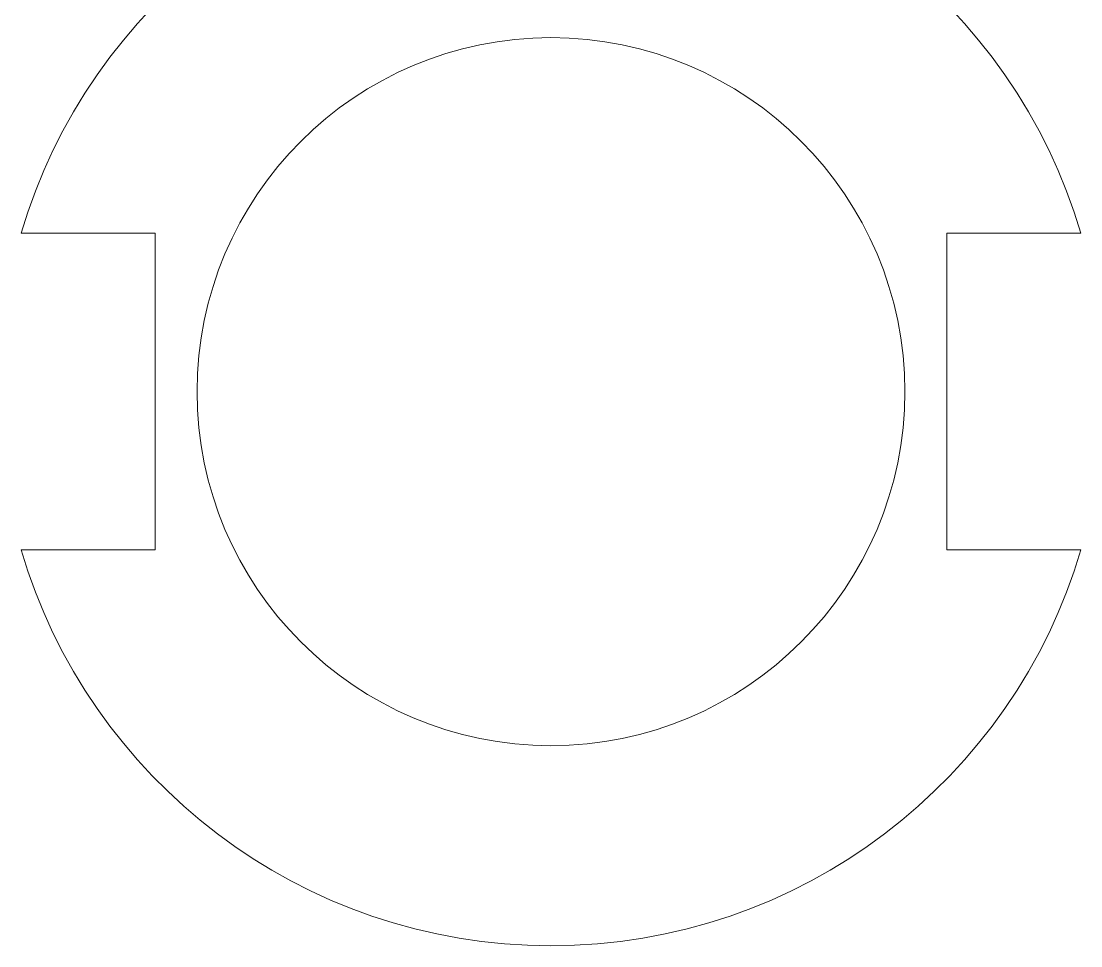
# Model space of a CAD drawing. Header units: centimetres. Extents: x -232 to 19, y -54 to 117.
# Drawn here: x -216.99 to -208.96, y -19.29 to -12.28 of the extents above; entities that cross this region are included whole.
import ezdxf

# ---------------------------------------------------------------- set-up
doc = ezdxf.new("R2010")
doc.units = ezdxf.units.CM
doc.header["$MEASUREMENT"] = 0
doc.layers.add('layer 1', color=7, linetype='Continuous')

msp = doc.modelspace()

# ---------------------------------------------------------------- linework, layer by layer
at = {"layer": 'layer 1', "color": 250, "lineweight": 9}
for points, knots in [([(-208.95558, -16.28748), (-208.95558, -16.28748), (-209.97252, -16.28748), (-209.97252, -16.28748), (-209.97252, -16.28748), (-209.97252, -16.28748), (-209.97252, -13.88748), (-209.97252, -13.88748), (-209.97252, -13.88748), (-209.97252, -13.88748), (-208.95558, -13.88748), (-208.95558, -13.88748), (-208.95558, -13.88748), (-208.95558, -13.88748), (-209.00656, -13.72622), (-209.00656, -13.72622), (-209.00656, -13.72622), (-209.00656, -13.72622), (-209.06382, -13.56787), (-209.06382, -13.56787), (-209.06382, -13.56787), (-209.06382, -13.56787), (-209.12723, -13.41255), (-209.12723, -13.41255), (-209.12723, -13.41255), (-209.12723, -13.41255), (-209.19662, -13.26043), (-209.19662, -13.26043), (-209.19662, -13.26043), (-209.19662, -13.26043), (-209.27185, -13.11165), (-209.27185, -13.11165), (-209.27185, -13.11165), (-209.27185, -13.11165), (-209.35277, -12.96635), (-209.35277, -12.96635), (-209.35277, -12.96635), (-209.35277, -12.96635), (-209.43926, -12.82467), (-209.43926, -12.82467), (-209.43926, -12.82467), (-209.43926, -12.82467), (-209.53112, -12.68677), (-209.53112, -12.68677), (-209.53112, -12.68677), (-209.53112, -12.68677), (-209.62825, -12.55279), (-209.62825, -12.55279), (-209.62825, -12.55279), (-209.62825, -12.55279), (-209.73048, -12.42287), (-209.73048, -12.42287), (-209.73048, -12.42287), (-209.73048, -12.42287), (-209.83766, -12.29716), (-209.83766, -12.29716), (-209.83766, -12.29716), (-209.83766, -12.29716), (-209.94966, -12.1758), (-209.94966, -12.1758), (-209.94966, -12.1758), (-209.94966, -12.1758), (-210.06632, -12.05895), (-210.06632, -12.05895), (-210.06632, -12.05895), (-210.06632, -12.05895), (-210.1875, -11.94674), (-210.1875, -11.94674), (-210.1875, -11.94674), (-210.1875, -11.94674), (-210.31304, -11.83933), (-210.31304, -11.83933), (-210.31304, -11.83933), (-210.31304, -11.83933), (-210.4428, -11.73685), (-210.4428, -11.73685), (-210.4428, -11.73685), (-210.4428, -11.73685), (-210.57663, -11.63945), (-210.57663, -11.63945), (-210.57663, -11.63945), (-210.57663, -11.63945), (-210.71438, -11.54729), (-210.71438, -11.54729), (-210.71438, -11.54729), (-210.71438, -11.54729), (-210.85592, -11.46049), (-210.85592, -11.46049), (-210.85592, -11.46049), (-210.85592, -11.46049), (-211.00109, -11.37922), (-211.00109, -11.37922), (-211.00109, -11.37922), (-211.00109, -11.37922), (-211.14973, -11.30361), (-211.14973, -11.30361), (-211.14973, -11.30361), (-211.14973, -11.30361), (-211.30171, -11.23382), (-211.30171, -11.23382), (-211.30171, -11.23382), (-211.30171, -11.23382), (-211.45689, -11.16998), (-211.45689, -11.16998), (-211.45689, -11.16998), (-211.45689, -11.16998), (-211.61509, -11.11224), (-211.61509, -11.11224), (-211.61509, -11.11224), (-211.61509, -11.11224), (-211.7762, -11.06075), (-211.7762, -11.06075), (-211.7762, -11.06075), (-211.7762, -11.06075), (-211.94004, -11.01565), (-211.94004, -11.01565), (-211.94004, -11.01565), (-211.94004, -11.01565), (-212.10649, -10.97709), (-212.10649, -10.97709), (-212.10649, -10.97709), (-212.10649, -10.97709), (-212.27538, -10.94522), (-212.27538, -10.94522), (-212.27538, -10.94522), (-212.27538, -10.94522), (-212.44658, -10.92017), (-212.44658, -10.92017), (-212.44658, -10.92017), (-212.44658, -10.92017), (-212.61994, -10.90211), (-212.61994, -10.90211), (-212.61994, -10.90211), (-212.61994, -10.90211), (-212.79529, -10.89116), (-212.79529, -10.89116), (-212.79529, -10.89116), (-212.79529, -10.89116), (-212.97252, -10.88748), (-212.97252, -10.88748), (-212.97252, -10.88748), (-212.97252, -10.88748), (-213.14974, -10.89116), (-213.14974, -10.89116), (-213.14974, -10.89116), (-213.14974, -10.89116), (-213.32509, -10.9021), (-213.32509, -10.9021), (-213.32509, -10.9021), (-213.32509, -10.9021), (-213.49844, -10.92018), (-213.49844, -10.92018), (-213.49844, -10.92018), (-213.49844, -10.92018), (-213.66963, -10.94522), (-213.66963, -10.94522), (-213.66963, -10.94522), (-213.66963, -10.94522), (-213.83853, -10.9771), (-213.83853, -10.9771), (-213.83853, -10.9771), (-213.83853, -10.9771), (-214.00498, -11.01566), (-214.00498, -11.01566), (-214.00498, -11.01566), (-214.00498, -11.01566), (-214.16882, -11.06075), (-214.16882, -11.06075), (-214.16882, -11.06075), (-214.16882, -11.06075), (-214.32991, -11.11223), (-214.32991, -11.11223), (-214.32991, -11.11223), (-214.32991, -11.11223), (-214.48812, -11.16997), (-214.48812, -11.16997), (-214.48812, -11.16997), (-214.48812, -11.16997), (-214.64329, -11.23382), (-214.64329, -11.23382), (-214.64329, -11.23382), (-214.64329, -11.23382), (-214.79527, -11.30361), (-214.79527, -11.30361), (-214.79527, -11.30361), (-214.79527, -11.30361), (-214.94392, -11.37922), (-214.94392, -11.37922), (-214.94392, -11.37922), (-214.94392, -11.37922), (-215.08908, -11.46049), (-215.08908, -11.46049), (-215.08908, -11.46049), (-215.08908, -11.46049), (-215.23062, -11.54728), (-215.23062, -11.54728), (-215.23062, -11.54728), (-215.23062, -11.54728), (-215.36838, -11.63945), (-215.36838, -11.63945), (-215.36838, -11.63945), (-215.36838, -11.63945), (-215.50221, -11.73684), (-215.50221, -11.73684), (-215.50221, -11.73684), (-215.50221, -11.73684), (-215.63197, -11.83932), (-215.63197, -11.83932), (-215.63197, -11.83932), (-215.63197, -11.83932), (-215.75751, -11.94673), (-215.75751, -11.94673), (-215.75751, -11.94673), (-215.75751, -11.94673), (-215.87869, -12.05894), (-215.87869, -12.05894), (-215.87869, -12.05894), (-215.87869, -12.05894), (-215.99534, -12.17579), (-215.99534, -12.17579), (-215.99534, -12.17579), (-215.99534, -12.17579), (-216.10734, -12.29715), (-216.10734, -12.29715), (-216.10734, -12.29715), (-216.10734, -12.29715), (-216.21452, -12.42286), (-216.21452, -12.42286), (-216.21452, -12.42286), (-216.21452, -12.42286), (-216.31676, -12.55278), (-216.31676, -12.55278), (-216.31676, -12.55278), (-216.31676, -12.55278), (-216.41388, -12.68676), (-216.41388, -12.68676), (-216.41388, -12.68676), (-216.41388, -12.68676), (-216.50575, -12.82467), (-216.50575, -12.82467), (-216.50575, -12.82467), (-216.50575, -12.82467), (-216.59223, -12.96635), (-216.59223, -12.96635), (-216.59223, -12.96635), (-216.59223, -12.96635), (-216.67316, -13.11165), (-216.67316, -13.11165), (-216.67316, -13.11165), (-216.67316, -13.11165), (-216.74839, -13.26043), (-216.74839, -13.26043), (-216.74839, -13.26043), (-216.74839, -13.26043), (-216.81778, -13.41255), (-216.81778, -13.41255), (-216.81778, -13.41255), (-216.81778, -13.41255), (-216.88119, -13.56786), (-216.88119, -13.56786), (-216.88119, -13.56786), (-216.88119, -13.56786), (-216.93845, -13.72622), (-216.93845, -13.72622), (-216.93845, -13.72622), (-216.93845, -13.72622), (-216.98944, -13.88748), (-216.98944, -13.88748), (-216.98944, -13.88748), (-216.98944, -13.88748), (-215.97251, -13.88748), (-215.97251, -13.88748), (-215.97251, -13.88748), (-215.97251, -13.88748), (-215.97251, -16.28748), (-215.97251, -16.28748), (-215.97251, -16.28748), (-215.97251, -16.28748), (-216.98944, -16.28748), (-216.98944, -16.28748), (-216.98944, -16.28748), (-216.98944, -16.28748), (-216.93845, -16.44874), (-216.93845, -16.44874), (-216.93845, -16.44874), (-216.93845, -16.44874), (-216.88119, -16.60709), (-216.88119, -16.60709), (-216.88119, -16.60709), (-216.88119, -16.60709), (-216.81779, -16.7624), (-216.81779, -16.7624), (-216.81779, -16.7624), (-216.81779, -16.7624), (-216.74839, -16.91452), (-216.74839, -16.91452), (-216.74839, -16.91452), (-216.74839, -16.91452), (-216.67318, -17.0633), (-216.67318, -17.0633), (-216.67318, -17.0633), (-216.67318, -17.0633), (-216.59224, -17.2086), (-216.59224, -17.2086), (-216.59224, -17.2086), (-216.59224, -17.2086), (-216.50577, -17.35027), (-216.50577, -17.35027), (-216.50577, -17.35027), (-216.50577, -17.35027), (-216.41389, -17.48817), (-216.41389, -17.48817), (-216.41389, -17.48817), (-216.41389, -17.48817), (-216.31676, -17.62216), (-216.31676, -17.62216), (-216.31676, -17.62216), (-216.31676, -17.62216), (-216.21453, -17.75208), (-216.21453, -17.75208), (-216.21453, -17.75208), (-216.21453, -17.75208), (-216.10734, -17.87779), (-216.10734, -17.87779), (-216.10734, -17.87779), (-216.10734, -17.87779), (-215.99535, -17.99914), (-215.99535, -17.99914), (-215.99535, -17.99914), (-215.99535, -17.99914), (-215.87869, -18.11599), (-215.87869, -18.11599), (-215.87869, -18.11599), (-215.87869, -18.11599), (-215.75752, -18.22821), (-215.75752, -18.22821), (-215.75752, -18.22821), (-215.75752, -18.22821), (-215.63198, -18.33562), (-215.63198, -18.33562), (-215.63198, -18.33562), (-215.63198, -18.33562), (-215.50222, -18.4381), (-215.50222, -18.4381), (-215.50222, -18.4381), (-215.50222, -18.4381), (-215.36839, -18.53548), (-215.36839, -18.53548), (-215.36839, -18.53548), (-215.36839, -18.53548), (-215.23063, -18.62765), (-215.23063, -18.62765), (-215.23063, -18.62765), (-215.23063, -18.62765), (-215.0891, -18.71444), (-215.0891, -18.71444), (-215.0891, -18.71444), (-215.0891, -18.71444), (-214.94393, -18.79572), (-214.94393, -18.79572), (-214.94393, -18.79572), (-214.94393, -18.79572), (-214.79528, -18.87132), (-214.79528, -18.87132), (-214.79528, -18.87132), (-214.79528, -18.87132), (-214.6433, -18.94112), (-214.6433, -18.94112), (-214.6433, -18.94112), (-214.6433, -18.94112), (-214.48813, -19.00496), (-214.48813, -19.00496), (-214.48813, -19.00496), (-214.48813, -19.00496), (-214.32993, -19.0627), (-214.32993, -19.0627), (-214.32993, -19.0627), (-214.32993, -19.0627), (-214.16882, -19.11419), (-214.16882, -19.11419), (-214.16882, -19.11419), (-214.16882, -19.11419), (-214.00497, -19.15928), (-214.00497, -19.15928), (-214.00497, -19.15928), (-214.00497, -19.15928), (-213.83853, -19.19785), (-213.83853, -19.19785), (-213.83853, -19.19785), (-213.83853, -19.19785), (-213.66964, -19.22972), (-213.66964, -19.22972), (-213.66964, -19.22972), (-213.66964, -19.22972), (-213.49845, -19.25476), (-213.49845, -19.25476), (-213.49845, -19.25476), (-213.49845, -19.25476), (-213.3251, -19.27283), (-213.3251, -19.27283), (-213.3251, -19.27283), (-213.3251, -19.27283), (-213.14973, -19.28378), (-213.14973, -19.28378), (-213.14973, -19.28378), (-213.14973, -19.28378), (-212.97252, -19.28746), (-212.97252, -19.28746), (-212.97252, -19.28746), (-212.97252, -19.28746), (-212.7953, -19.28378), (-212.7953, -19.28378), (-212.7953, -19.28378), (-212.7953, -19.28378), (-212.61994, -19.27283), (-212.61994, -19.27283), (-212.61994, -19.27283), (-212.61994, -19.27283), (-212.44659, -19.25476), (-212.44659, -19.25476), (-212.44659, -19.25476), (-212.44659, -19.25476), (-212.27538, -19.22972), (-212.27538, -19.22972), (-212.27538, -19.22972), (-212.27538, -19.22972), (-212.10651, -19.19785), (-212.10651, -19.19785), (-212.10651, -19.19785), (-212.10651, -19.19785), (-211.94006, -19.15929), (-211.94006, -19.15929), (-211.94006, -19.15929), (-211.94006, -19.15929), (-211.7762, -19.11419), (-211.7762, -19.11419), (-211.7762, -19.11419), (-211.7762, -19.11419), (-211.6151, -19.0627), (-211.6151, -19.0627), (-211.6151, -19.0627), (-211.6151, -19.0627), (-211.45689, -19.00496), (-211.45689, -19.00496), (-211.45689, -19.00496), (-211.45689, -19.00496), (-211.30173, -18.94113), (-211.30173, -18.94113), (-211.30173, -18.94113), (-211.30173, -18.94113), (-211.14974, -18.87133), (-211.14974, -18.87133), (-211.14974, -18.87133), (-211.14974, -18.87133), (-211.0011, -18.79572), (-211.0011, -18.79572), (-211.0011, -18.79572), (-211.0011, -18.79572), (-210.85593, -18.71445), (-210.85593, -18.71445), (-210.85593, -18.71445), (-210.85593, -18.71445), (-210.7144, -18.62766), (-210.7144, -18.62766), (-210.7144, -18.62766), (-210.7144, -18.62766), (-210.57664, -18.53549), (-210.57664, -18.53549), (-210.57664, -18.53549), (-210.57664, -18.53549), (-210.44281, -18.4381), (-210.44281, -18.4381), (-210.44281, -18.4381), (-210.44281, -18.4381), (-210.31305, -18.33562), (-210.31305, -18.33562), (-210.31305, -18.33562), (-210.31305, -18.33562), (-210.18751, -18.22821), (-210.18751, -18.22821), (-210.18751, -18.22821), (-210.18751, -18.22821), (-210.06633, -18.116), (-210.06633, -18.116), (-210.06633, -18.116), (-210.06633, -18.116), (-209.94967, -17.99914), (-209.94967, -17.99914), (-209.94967, -17.99914), (-209.94967, -17.99914), (-209.83767, -17.87779), (-209.83767, -17.87779), (-209.83767, -17.87779), (-209.83767, -17.87779), (-209.73049, -17.75208), (-209.73049, -17.75208), (-209.73049, -17.75208), (-209.73049, -17.75208), (-209.62826, -17.62217), (-209.62826, -17.62217), (-209.62826, -17.62217), (-209.62826, -17.62217), (-209.53113, -17.48818), (-209.53113, -17.48818), (-209.53113, -17.48818), (-209.53113, -17.48818), (-209.43926, -17.35028), (-209.43926, -17.35028), (-209.43926, -17.35028), (-209.43926, -17.35028), (-209.35278, -17.20861), (-209.35278, -17.20861), (-209.35278, -17.20861), (-209.35278, -17.20861), (-209.27185, -17.06331), (-209.27185, -17.06331), (-209.27185, -17.06331), (-209.27185, -17.06331), (-209.19662, -16.91452), (-209.19662, -16.91452), (-209.19662, -16.91452), (-209.19662, -16.91452), (-209.12722, -16.7624), (-209.12722, -16.7624), (-209.12722, -16.7624), (-209.12722, -16.7624), (-209.06382, -16.60709), (-209.06382, -16.60709), (-209.06382, -16.60709), (-209.06382, -16.60709), (-209.00656, -16.44874), (-209.00656, -16.44874), (-209.00656, -16.44874), (-209.00656, -16.44874), (-208.95558, -16.28748), (-208.95558, -16.28748)], [0, 0, 0, 0, 0.0074074, 0.0074074, 0.0074074, 0.0074074, 0.0148148, 0.0148148, 0.0148148, 0.0148148, 0.0222222, 0.0222222, 0.0222222, 0.0222222, 0.0296296, 0.0296296, 0.0296296, 0.0296296, 0.037037, 0.037037, 0.037037, 0.037037, 0.0444444, 0.0444444, 0.0444444, 0.0444444, 0.0518519, 0.0518519, 0.0518519, 0.0518519, 0.0592593, 0.0592593, 0.0592593, 0.0592593, 0.0666667, 0.0666667, 0.0666667, 0.0666667, 0.0740741, 0.0740741, 0.0740741, 0.0740741, 0.0814815, 0.0814815, 0.0814815, 0.0814815, 0.0888889, 0.0888889, 0.0888889, 0.0888889, 0.0962963, 0.0962963, 0.0962963, 0.0962963, 0.1037037, 0.1037037, 0.1037037, 0.1037037, 0.1111111, 0.1111111, 0.1111111, 0.1111111, 0.1185185, 0.1185185, 0.1185185, 0.1185185, 0.1259259, 0.1259259, 0.1259259, 0.1259259, 0.1333333, 0.1333333, 0.1333333, 0.1333333, 0.1407407, 0.1407407, 0.1407407, 0.1407407, 0.1481481, 0.1481481, 0.1481481, 0.1481481, 0.1555556, 0.1555556, 0.1555556, 0.1555556, 0.162963, 0.162963, 0.162963, 0.162963, 0.1703704, 0.1703704, 0.1703704, 0.1703704, 0.1777778, 0.1777778, 0.1777778, 0.1777778, 0.1851852, 0.1851852, 0.1851852, 0.1851852, 0.1925926, 0.1925926, 0.1925926, 0.1925926, 0.2, 0.2, 0.2, 0.2, 0.2074074, 0.2074074, 0.2074074, 0.2074074, 0.2148148, 0.2148148, 0.2148148, 0.2148148, 0.2222222, 0.2222222, 0.2222222, 0.2222222, 0.2296296, 0.2296296, 0.2296296, 0.2296296, 0.237037, 0.237037, 0.237037, 0.237037, 0.2444444, 0.2444444, 0.2444444, 0.2444444, 0.2518519, 0.2518519, 0.2518519, 0.2518519, 0.2592593, 0.2592593, 0.2592593, 0.2592593, 0.2666667, 0.2666667, 0.2666667, 0.2666667, 0.2740741, 0.2740741, 0.2740741, 0.2740741, 0.2814815, 0.2814815, 0.2814815, 0.2814815, 0.2888889, 0.2888889, 0.2888889, 0.2888889, 0.2962963, 0.2962963, 0.2962963, 0.2962963, 0.3037037, 0.3037037, 0.3037037, 0.3037037, 0.3111111, 0.3111111, 0.3111111, 0.3111111, 0.3185185, 0.3185185, 0.3185185, 0.3185185, 0.3259259, 0.3259259, 0.3259259, 0.3259259, 0.3333333, 0.3333333, 0.3333333, 0.3333333, 0.3407407, 0.3407407, 0.3407407, 0.3407407, 0.3481481, 0.3481481, 0.3481481, 0.3481481, 0.3555556, 0.3555556, 0.3555556, 0.3555556, 0.362963, 0.362963, 0.362963, 0.362963, 0.3703704, 0.3703704, 0.3703704, 0.3703704, 0.3777778, 0.3777778, 0.3777778, 0.3777778, 0.3851852, 0.3851852, 0.3851852, 0.3851852, 0.3925926, 0.3925926, 0.3925926, 0.3925926, 0.4, 0.4, 0.4, 0.4, 0.4074074, 0.4074074, 0.4074074, 0.4074074, 0.4148148, 0.4148148, 0.4148148, 0.4148148, 0.4222222, 0.4222222, 0.4222222, 0.4222222, 0.4296296, 0.4296296, 0.4296296, 0.4296296, 0.437037, 0.437037, 0.437037, 0.437037, 0.4444444, 0.4444444, 0.4444444, 0.4444444, 0.4518519, 0.4518519, 0.4518519, 0.4518519, 0.4592593, 0.4592593, 0.4592593, 0.4592593, 0.4666667, 0.4666667, 0.4666667, 0.4666667, 0.4740741, 0.4740741, 0.4740741, 0.4740741, 0.4814815, 0.4814815, 0.4814815, 0.4814815, 0.4888889, 0.4888889, 0.4888889, 0.4888889, 0.4962963, 0.4962963, 0.4962963, 0.4962963, 0.5037037, 0.5037037, 0.5037037, 0.5037037, 0.5111111, 0.5111111, 0.5111111, 0.5111111, 0.5185185, 0.5185185, 0.5185185, 0.5185185, 0.5259259, 0.5259259, 0.5259259, 0.5259259, 0.5333333, 0.5333333, 0.5333333, 0.5333333, 0.5407407, 0.5407407, 0.5407407, 0.5407407, 0.5481481, 0.5481481, 0.5481481, 0.5481481, 0.5555556, 0.5555556, 0.5555556, 0.5555556, 0.562963, 0.562963, 0.562963, 0.562963, 0.5703704, 0.5703704, 0.5703704, 0.5703704, 0.5777778, 0.5777778, 0.5777778, 0.5777778, 0.5851852, 0.5851852, 0.5851852, 0.5851852, 0.5925926, 0.5925926, 0.5925926, 0.5925926, 0.6, 0.6, 0.6, 0.6, 0.6074074, 0.6074074, 0.6074074, 0.6074074, 0.6148148, 0.6148148, 0.6148148, 0.6148148, 0.6222222, 0.6222222, 0.6222222, 0.6222222, 0.6296296, 0.6296296, 0.6296296, 0.6296296, 0.637037, 0.637037, 0.637037, 0.637037, 0.6444444, 0.6444444, 0.6444444, 0.6444444, 0.6518519, 0.6518519, 0.6518519, 0.6518519, 0.6592593, 0.6592593, 0.6592593, 0.6592593, 0.6666667, 0.6666667, 0.6666667, 0.6666667, 0.6740741, 0.6740741, 0.6740741, 0.6740741, 0.6814815, 0.6814815, 0.6814815, 0.6814815, 0.6888889, 0.6888889, 0.6888889, 0.6888889, 0.6962963, 0.6962963, 0.6962963, 0.6962963, 0.7037037, 0.7037037, 0.7037037, 0.7037037, 0.7111111, 0.7111111, 0.7111111, 0.7111111, 0.7185185, 0.7185185, 0.7185185, 0.7185185, 0.7259259, 0.7259259, 0.7259259, 0.7259259, 0.7333333, 0.7333333, 0.7333333, 0.7333333, 0.7407407, 0.7407407, 0.7407407, 0.7407407, 0.7481481, 0.7481481, 0.7481481, 0.7481481, 0.7555556, 0.7555556, 0.7555556, 0.7555556, 0.762963, 0.762963, 0.762963, 0.762963, 0.7703704, 0.7703704, 0.7703704, 0.7703704, 0.7777778, 0.7777778, 0.7777778, 0.7777778, 0.7851852, 0.7851852, 0.7851852, 0.7851852, 0.7925926, 0.7925926, 0.7925926, 0.7925926, 0.8, 0.8, 0.8, 0.8, 0.8074074, 0.8074074, 0.8074074, 0.8074074, 0.8148148, 0.8148148, 0.8148148, 0.8148148, 0.8222222, 0.8222222, 0.8222222, 0.8222222, 0.8296296, 0.8296296, 0.8296296, 0.8296296, 0.837037, 0.837037, 0.837037, 0.837037, 0.8444444, 0.8444444, 0.8444444, 0.8444444, 0.8518519, 0.8518519, 0.8518519, 0.8518519, 0.8592593, 0.8592593, 0.8592593, 0.8592593, 0.8666667, 0.8666667, 0.8666667, 0.8666667, 0.8740741, 0.8740741, 0.8740741, 0.8740741, 0.8814815, 0.8814815, 0.8814815, 0.8814815, 0.8888889, 0.8888889, 0.8888889, 0.8888889, 0.8962963, 0.8962963, 0.8962963, 0.8962963, 0.9037037, 0.9037037, 0.9037037, 0.9037037, 0.9111111, 0.9111111, 0.9111111, 0.9111111, 0.9185185, 0.9185185, 0.9185185, 0.9185185, 0.9259259, 0.9259259, 0.9259259, 0.9259259, 0.9333333, 0.9333333, 0.9333333, 0.9333333, 0.9407407, 0.9407407, 0.9407407, 0.9407407, 0.9481481, 0.9481481, 0.9481481, 0.9481481, 0.9555556, 0.9555556, 0.9555556, 0.9555556, 0.962963, 0.962963, 0.962963, 0.962963, 0.9703704, 0.9703704, 0.9703704, 0.9703704, 0.9777778, 0.9777778, 0.9777778, 0.9777778, 0.9851852, 0.9851852, 0.9851852, 0.9851852, 1, 1, 1, 1]), ([(-212.97252, -12.4042), (-212.97252, -12.4042), (-213.11048, -12.40769), (-213.11048, -12.40769), (-213.11048, -12.40769), (-213.11048, -12.40769), (-213.24664, -12.41806), (-213.24664, -12.41806), (-213.24664, -12.41806), (-213.24664, -12.41806), (-213.38083, -12.43514), (-213.38083, -12.43514), (-213.38083, -12.43514), (-213.38083, -12.43514), (-213.5129, -12.45877), (-213.5129, -12.45877), (-213.5129, -12.45877), (-213.5129, -12.45877), (-213.64267, -12.48876), (-213.64267, -12.48876), (-213.64267, -12.48876), (-213.64267, -12.48876), (-213.76994, -12.52494), (-213.76994, -12.52494), (-213.76994, -12.52494), (-213.76994, -12.52494), (-213.89457, -12.56716), (-213.89457, -12.56716), (-213.89457, -12.56716), (-213.89457, -12.56716), (-214.0164, -12.61525), (-214.0164, -12.61525), (-214.0164, -12.61525), (-214.0164, -12.61525), (-214.13524, -12.66902), (-214.13524, -12.66902), (-214.13524, -12.66902), (-214.13524, -12.66902), (-214.25092, -12.72833), (-214.25092, -12.72833), (-214.25092, -12.72833), (-214.25092, -12.72833), (-214.36329, -12.79297), (-214.36329, -12.79297), (-214.36329, -12.79297), (-214.36329, -12.79297), (-214.47217, -12.86281), (-214.47217, -12.86281), (-214.47217, -12.86281), (-214.47217, -12.86281), (-214.57738, -12.93766), (-214.57738, -12.93766), (-214.57738, -12.93766), (-214.57738, -12.93766), (-214.67876, -13.01736), (-214.67876, -13.01736), (-214.67876, -13.01736), (-214.67876, -13.01736), (-214.77615, -13.10173), (-214.77615, -13.10173), (-214.77615, -13.10173), (-214.77615, -13.10173), (-214.86937, -13.19061), (-214.86937, -13.19061), (-214.86937, -13.19061), (-214.86937, -13.19061), (-214.95825, -13.28383), (-214.95825, -13.28383), (-214.95825, -13.28383), (-214.95825, -13.28383), (-215.04262, -13.38122), (-215.04262, -13.38122), (-215.04262, -13.38122), (-215.04262, -13.38122), (-215.12232, -13.4826), (-215.12232, -13.4826), (-215.12232, -13.4826), (-215.12232, -13.4826), (-215.19716, -13.58781), (-215.19716, -13.58781), (-215.19716, -13.58781), (-215.19716, -13.58781), (-215.267, -13.69669), (-215.267, -13.69669), (-215.267, -13.69669), (-215.267, -13.69669), (-215.33165, -13.80906), (-215.33165, -13.80906), (-215.33165, -13.80906), (-215.33165, -13.80906), (-215.39096, -13.92475), (-215.39096, -13.92475), (-215.39096, -13.92475), (-215.39096, -13.92475), (-215.44473, -14.04359), (-215.44473, -14.04359), (-215.44473, -14.04359), (-215.44473, -14.04359), (-215.49281, -14.16541), (-215.49281, -14.16541), (-215.49281, -14.16541), (-215.49281, -14.16541), (-215.53503, -14.29005), (-215.53503, -14.29005), (-215.53503, -14.29005), (-215.53503, -14.29005), (-215.57122, -14.41733), (-215.57122, -14.41733), (-215.57122, -14.41733), (-215.57122, -14.41733), (-215.60122, -14.54709), (-215.60122, -14.54709), (-215.60122, -14.54709), (-215.60122, -14.54709), (-215.62483, -14.67915), (-215.62483, -14.67915), (-215.62483, -14.67915), (-215.62483, -14.67915), (-215.64191, -14.81335), (-215.64191, -14.81335), (-215.64191, -14.81335), (-215.64191, -14.81335), (-215.65228, -14.94951), (-215.65228, -14.94951), (-215.65228, -14.94951), (-215.65228, -14.94951), (-215.65578, -15.08748), (-215.65578, -15.08748), (-215.65578, -15.08748), (-215.65578, -15.08748), (-215.65228, -15.22544), (-215.65228, -15.22544), (-215.65228, -15.22544), (-215.65228, -15.22544), (-215.64191, -15.36161), (-215.64191, -15.36161), (-215.64191, -15.36161), (-215.64191, -15.36161), (-215.62484, -15.4958), (-215.62484, -15.4958), (-215.62484, -15.4958), (-215.62484, -15.4958), (-215.60121, -15.62786), (-215.60121, -15.62786), (-215.60121, -15.62786), (-215.60121, -15.62786), (-215.57122, -15.75762), (-215.57122, -15.75762), (-215.57122, -15.75762), (-215.57122, -15.75762), (-215.53503, -15.8849), (-215.53503, -15.8849), (-215.53503, -15.8849), (-215.53503, -15.8849), (-215.49282, -16.00954), (-215.49282, -16.00954), (-215.49282, -16.00954), (-215.49282, -16.00954), (-215.44474, -16.13136), (-215.44474, -16.13136), (-215.44474, -16.13136), (-215.44474, -16.13136), (-215.39095, -16.2502), (-215.39095, -16.2502), (-215.39095, -16.2502), (-215.39095, -16.2502), (-215.33165, -16.36588), (-215.33165, -16.36588), (-215.33165, -16.36588), (-215.33165, -16.36588), (-215.26701, -16.47825), (-215.26701, -16.47825), (-215.26701, -16.47825), (-215.26701, -16.47825), (-215.19716, -16.58713), (-215.19716, -16.58713), (-215.19716, -16.58713), (-215.19716, -16.58713), (-215.12231, -16.69234), (-215.12231, -16.69234), (-215.12231, -16.69234), (-215.12231, -16.69234), (-215.04262, -16.79372), (-215.04262, -16.79372), (-215.04262, -16.79372), (-215.04262, -16.79372), (-214.95825, -16.89111), (-214.95825, -16.89111), (-214.95825, -16.89111), (-214.95825, -16.89111), (-214.86937, -16.98433), (-214.86937, -16.98433), (-214.86937, -16.98433), (-214.86937, -16.98433), (-214.77615, -17.07321), (-214.77615, -17.07321), (-214.77615, -17.07321), (-214.77615, -17.07321), (-214.67876, -17.15758), (-214.67876, -17.15758), (-214.67876, -17.15758), (-214.67876, -17.15758), (-214.57737, -17.23728), (-214.57737, -17.23728), (-214.57737, -17.23728), (-214.57737, -17.23728), (-214.47217, -17.31213), (-214.47217, -17.31213), (-214.47217, -17.31213), (-214.47217, -17.31213), (-214.36329, -17.38196), (-214.36329, -17.38196), (-214.36329, -17.38196), (-214.36329, -17.38196), (-214.25092, -17.44662), (-214.25092, -17.44662), (-214.25092, -17.44662), (-214.25092, -17.44662), (-214.13524, -17.50591), (-214.13524, -17.50591), (-214.13524, -17.50591), (-214.13524, -17.50591), (-214.0164, -17.55969), (-214.0164, -17.55969), (-214.0164, -17.55969), (-214.0164, -17.55969), (-213.89458, -17.60777), (-213.89458, -17.60777), (-213.89458, -17.60777), (-213.89458, -17.60777), (-213.76993, -17.64999), (-213.76993, -17.64999), (-213.76993, -17.64999), (-213.76993, -17.64999), (-213.64265, -17.68618), (-213.64265, -17.68618), (-213.64265, -17.68618), (-213.64265, -17.68618), (-213.5129, -17.71617), (-213.5129, -17.71617), (-213.5129, -17.71617), (-213.5129, -17.71617), (-213.38084, -17.73979), (-213.38084, -17.73979), (-213.38084, -17.73979), (-213.38084, -17.73979), (-213.24665, -17.75687), (-213.24665, -17.75687), (-213.24665, -17.75687), (-213.24665, -17.75687), (-213.11048, -17.76724), (-213.11048, -17.76724), (-213.11048, -17.76724), (-213.11048, -17.76724), (-212.97252, -17.77074), (-212.97252, -17.77074), (-212.97252, -17.77074), (-212.97252, -17.77074), (-212.83455, -17.76725), (-212.83455, -17.76725), (-212.83455, -17.76725), (-212.83455, -17.76725), (-212.69838, -17.75688), (-212.69838, -17.75688), (-212.69838, -17.75688), (-212.69838, -17.75688), (-212.56418, -17.73979), (-212.56418, -17.73979), (-212.56418, -17.73979), (-212.56418, -17.73979), (-212.43213, -17.71618), (-212.43213, -17.71618), (-212.43213, -17.71618), (-212.43213, -17.71618), (-212.30237, -17.68619), (-212.30237, -17.68619), (-212.30237, -17.68619), (-212.30237, -17.68619), (-212.17509, -17.64999), (-212.17509, -17.64999), (-212.17509, -17.64999), (-212.17509, -17.64999), (-212.05045, -17.60777), (-212.05045, -17.60777), (-212.05045, -17.60777), (-212.05045, -17.60777), (-211.92863, -17.55969), (-211.92863, -17.55969), (-211.92863, -17.55969), (-211.92863, -17.55969), (-211.80978, -17.50591), (-211.80978, -17.50591), (-211.80978, -17.50591), (-211.80978, -17.50591), (-211.6941, -17.44662), (-211.6941, -17.44662), (-211.6941, -17.44662), (-211.6941, -17.44662), (-211.58173, -17.38197), (-211.58173, -17.38197), (-211.58173, -17.38197), (-211.58173, -17.38197), (-211.47285, -17.31213), (-211.47285, -17.31213), (-211.47285, -17.31213), (-211.47285, -17.31213), (-211.36764, -17.23728), (-211.36764, -17.23728), (-211.36764, -17.23728), (-211.36764, -17.23728), (-211.26625, -17.15758), (-211.26625, -17.15758), (-211.26625, -17.15758), (-211.26625, -17.15758), (-211.16887, -17.07321), (-211.16887, -17.07321), (-211.16887, -17.07321), (-211.16887, -17.07321), (-211.07565, -16.98433), (-211.07565, -16.98433), (-211.07565, -16.98433), (-211.07565, -16.98433), (-210.98677, -16.89111), (-210.98677, -16.89111), (-210.98677, -16.89111), (-210.98677, -16.89111), (-210.90239, -16.79372), (-210.90239, -16.79372), (-210.90239, -16.79372), (-210.90239, -16.79372), (-210.8227, -16.69234), (-210.8227, -16.69234), (-210.8227, -16.69234), (-210.8227, -16.69234), (-210.74785, -16.58712), (-210.74785, -16.58712), (-210.74785, -16.58712), (-210.74785, -16.58712), (-210.67801, -16.47825), (-210.67801, -16.47825), (-210.67801, -16.47825), (-210.67801, -16.47825), (-210.61336, -16.36588), (-210.61336, -16.36588), (-210.61336, -16.36588), (-210.61336, -16.36588), (-210.55406, -16.2502), (-210.55406, -16.2502), (-210.55406, -16.2502), (-210.55406, -16.2502), (-210.50029, -16.13136), (-210.50029, -16.13136), (-210.50029, -16.13136), (-210.50029, -16.13136), (-210.4522, -16.00953), (-210.4522, -16.00953), (-210.4522, -16.00953), (-210.4522, -16.00953), (-210.40998, -15.8849), (-210.40998, -15.8849), (-210.40998, -15.8849), (-210.40998, -15.8849), (-210.37379, -15.75762), (-210.37379, -15.75762), (-210.37379, -15.75762), (-210.37379, -15.75762), (-210.3438, -15.62786), (-210.3438, -15.62786), (-210.3438, -15.62786), (-210.3438, -15.62786), (-210.32018, -15.4958), (-210.32018, -15.4958), (-210.32018, -15.4958), (-210.32018, -15.4958), (-210.3031, -15.3616), (-210.3031, -15.3616), (-210.3031, -15.3616), (-210.3031, -15.3616), (-210.29273, -15.22544), (-210.29273, -15.22544), (-210.29273, -15.22544), (-210.29273, -15.22544), (-210.28923, -15.08748), (-210.28923, -15.08748), (-210.28923, -15.08748), (-210.28923, -15.08748), (-210.29273, -14.94951), (-210.29273, -14.94951), (-210.29273, -14.94951), (-210.29273, -14.94951), (-210.3031, -14.81335), (-210.3031, -14.81335), (-210.3031, -14.81335), (-210.3031, -14.81335), (-210.32018, -14.67915), (-210.32018, -14.67915), (-210.32018, -14.67915), (-210.32018, -14.67915), (-210.34381, -14.54709), (-210.34381, -14.54709), (-210.34381, -14.54709), (-210.34381, -14.54709), (-210.3738, -14.41733), (-210.3738, -14.41733), (-210.3738, -14.41733), (-210.3738, -14.41733), (-210.40999, -14.29004), (-210.40999, -14.29004), (-210.40999, -14.29004), (-210.40999, -14.29004), (-210.4522, -14.16541), (-210.4522, -14.16541), (-210.4522, -14.16541), (-210.4522, -14.16541), (-210.50029, -14.04359), (-210.50029, -14.04359), (-210.50029, -14.04359), (-210.50029, -14.04359), (-210.55405, -13.92475), (-210.55405, -13.92475), (-210.55405, -13.92475), (-210.55405, -13.92475), (-210.61336, -13.80906), (-210.61336, -13.80906), (-210.61336, -13.80906), (-210.61336, -13.80906), (-210.67801, -13.69669), (-210.67801, -13.69669), (-210.67801, -13.69669), (-210.67801, -13.69669), (-210.74785, -13.58782), (-210.74785, -13.58782), (-210.74785, -13.58782), (-210.74785, -13.58782), (-210.8227, -13.4826), (-210.8227, -13.4826), (-210.8227, -13.4826), (-210.8227, -13.4826), (-210.90239, -13.38121), (-210.90239, -13.38121), (-210.90239, -13.38121), (-210.90239, -13.38121), (-210.98677, -13.28383), (-210.98677, -13.28383), (-210.98677, -13.28383), (-210.98677, -13.28383), (-211.07564, -13.19061), (-211.07564, -13.19061), (-211.07564, -13.19061), (-211.07564, -13.19061), (-211.16886, -13.10173), (-211.16886, -13.10173), (-211.16886, -13.10173), (-211.16886, -13.10173), (-211.26625, -13.01736), (-211.26625, -13.01736), (-211.26625, -13.01736), (-211.26625, -13.01736), (-211.36763, -12.93766), (-211.36763, -12.93766), (-211.36763, -12.93766), (-211.36763, -12.93766), (-211.47285, -12.86281), (-211.47285, -12.86281), (-211.47285, -12.86281), (-211.47285, -12.86281), (-211.58172, -12.79297), (-211.58172, -12.79297), (-211.58172, -12.79297), (-211.58172, -12.79297), (-211.69409, -12.72832), (-211.69409, -12.72832), (-211.69409, -12.72832), (-211.69409, -12.72832), (-211.80978, -12.66902), (-211.80978, -12.66902), (-211.80978, -12.66902), (-211.80978, -12.66902), (-211.92862, -12.61525), (-211.92862, -12.61525), (-211.92862, -12.61525), (-211.92862, -12.61525), (-212.05044, -12.56716), (-212.05044, -12.56716), (-212.05044, -12.56716), (-212.05044, -12.56716), (-212.17508, -12.52495), (-212.17508, -12.52495), (-212.17508, -12.52495), (-212.17508, -12.52495), (-212.30236, -12.48875), (-212.30236, -12.48875), (-212.30236, -12.48875), (-212.30236, -12.48875), (-212.43213, -12.45877), (-212.43213, -12.45877), (-212.43213, -12.45877), (-212.43213, -12.45877), (-212.56419, -12.43514), (-212.56419, -12.43514), (-212.56419, -12.43514), (-212.56419, -12.43514), (-212.69839, -12.41807), (-212.69839, -12.41807), (-212.69839, -12.41807), (-212.69839, -12.41807), (-212.83455, -12.40769), (-212.83455, -12.40769), (-212.83455, -12.40769), (-212.83455, -12.40769), (-212.97252, -12.4042), (-212.97252, -12.4042)], [0, 0, 0, 0, 0.0077519, 0.0077519, 0.0077519, 0.0077519, 0.0155039, 0.0155039, 0.0155039, 0.0155039, 0.0232558, 0.0232558, 0.0232558, 0.0232558, 0.0310078, 0.0310078, 0.0310078, 0.0310078, 0.0387597, 0.0387597, 0.0387597, 0.0387597, 0.0465116, 0.0465116, 0.0465116, 0.0465116, 0.0542636, 0.0542636, 0.0542636, 0.0542636, 0.0620155, 0.0620155, 0.0620155, 0.0620155, 0.0697674, 0.0697674, 0.0697674, 0.0697674, 0.0775194, 0.0775194, 0.0775194, 0.0775194, 0.0852713, 0.0852713, 0.0852713, 0.0852713, 0.0930233, 0.0930233, 0.0930233, 0.0930233, 0.1007752, 0.1007752, 0.1007752, 0.1007752, 0.1085271, 0.1085271, 0.1085271, 0.1085271, 0.1162791, 0.1162791, 0.1162791, 0.1162791, 0.124031, 0.124031, 0.124031, 0.124031, 0.1317829, 0.1317829, 0.1317829, 0.1317829, 0.1395349, 0.1395349, 0.1395349, 0.1395349, 0.1472868, 0.1472868, 0.1472868, 0.1472868, 0.1550388, 0.1550388, 0.1550388, 0.1550388, 0.1627907, 0.1627907, 0.1627907, 0.1627907, 0.1705426, 0.1705426, 0.1705426, 0.1705426, 0.1782946, 0.1782946, 0.1782946, 0.1782946, 0.1860465, 0.1860465, 0.1860465, 0.1860465, 0.1937984, 0.1937984, 0.1937984, 0.1937984, 0.2015504, 0.2015504, 0.2015504, 0.2015504, 0.2093023, 0.2093023, 0.2093023, 0.2093023, 0.2170543, 0.2170543, 0.2170543, 0.2170543, 0.2248062, 0.2248062, 0.2248062, 0.2248062, 0.2325581, 0.2325581, 0.2325581, 0.2325581, 0.2403101, 0.2403101, 0.2403101, 0.2403101, 0.248062, 0.248062, 0.248062, 0.248062, 0.255814, 0.255814, 0.255814, 0.255814, 0.2635659, 0.2635659, 0.2635659, 0.2635659, 0.2713178, 0.2713178, 0.2713178, 0.2713178, 0.2790698, 0.2790698, 0.2790698, 0.2790698, 0.2868217, 0.2868217, 0.2868217, 0.2868217, 0.2945736, 0.2945736, 0.2945736, 0.2945736, 0.3023256, 0.3023256, 0.3023256, 0.3023256, 0.3100775, 0.3100775, 0.3100775, 0.3100775, 0.3178295, 0.3178295, 0.3178295, 0.3178295, 0.3255814, 0.3255814, 0.3255814, 0.3255814, 0.3333333, 0.3333333, 0.3333333, 0.3333333, 0.3410853, 0.3410853, 0.3410853, 0.3410853, 0.3488372, 0.3488372, 0.3488372, 0.3488372, 0.3565891, 0.3565891, 0.3565891, 0.3565891, 0.3643411, 0.3643411, 0.3643411, 0.3643411, 0.372093, 0.372093, 0.372093, 0.372093, 0.379845, 0.379845, 0.379845, 0.379845, 0.3875969, 0.3875969, 0.3875969, 0.3875969, 0.3953488, 0.3953488, 0.3953488, 0.3953488, 0.4031008, 0.4031008, 0.4031008, 0.4031008, 0.4108527, 0.4108527, 0.4108527, 0.4108527, 0.4186047, 0.4186047, 0.4186047, 0.4186047, 0.4263566, 0.4263566, 0.4263566, 0.4263566, 0.4341085, 0.4341085, 0.4341085, 0.4341085, 0.4418605, 0.4418605, 0.4418605, 0.4418605, 0.4496124, 0.4496124, 0.4496124, 0.4496124, 0.4573643, 0.4573643, 0.4573643, 0.4573643, 0.4651163, 0.4651163, 0.4651163, 0.4651163, 0.4728682, 0.4728682, 0.4728682, 0.4728682, 0.4806202, 0.4806202, 0.4806202, 0.4806202, 0.4883721, 0.4883721, 0.4883721, 0.4883721, 0.496124, 0.496124, 0.496124, 0.496124, 0.503876, 0.503876, 0.503876, 0.503876, 0.5116279, 0.5116279, 0.5116279, 0.5116279, 0.5193798, 0.5193798, 0.5193798, 0.5193798, 0.5271318, 0.5271318, 0.5271318, 0.5271318, 0.5348837, 0.5348837, 0.5348837, 0.5348837, 0.5426357, 0.5426357, 0.5426357, 0.5426357, 0.5503876, 0.5503876, 0.5503876, 0.5503876, 0.5581395, 0.5581395, 0.5581395, 0.5581395, 0.5658915, 0.5658915, 0.5658915, 0.5658915, 0.5736434, 0.5736434, 0.5736434, 0.5736434, 0.5813953, 0.5813953, 0.5813953, 0.5813953, 0.5891473, 0.5891473, 0.5891473, 0.5891473, 0.5968992, 0.5968992, 0.5968992, 0.5968992, 0.6046512, 0.6046512, 0.6046512, 0.6046512, 0.6124031, 0.6124031, 0.6124031, 0.6124031, 0.620155, 0.620155, 0.620155, 0.620155, 0.627907, 0.627907, 0.627907, 0.627907, 0.6356589, 0.6356589, 0.6356589, 0.6356589, 0.6434109, 0.6434109, 0.6434109, 0.6434109, 0.6511628, 0.6511628, 0.6511628, 0.6511628, 0.6589147, 0.6589147, 0.6589147, 0.6589147, 0.6666667, 0.6666667, 0.6666667, 0.6666667, 0.6744186, 0.6744186, 0.6744186, 0.6744186, 0.6821705, 0.6821705, 0.6821705, 0.6821705, 0.6899225, 0.6899225, 0.6899225, 0.6899225, 0.6976744, 0.6976744, 0.6976744, 0.6976744, 0.7054264, 0.7054264, 0.7054264, 0.7054264, 0.7131783, 0.7131783, 0.7131783, 0.7131783, 0.7209302, 0.7209302, 0.7209302, 0.7209302, 0.7286822, 0.7286822, 0.7286822, 0.7286822, 0.7364341, 0.7364341, 0.7364341, 0.7364341, 0.744186, 0.744186, 0.744186, 0.744186, 0.751938, 0.751938, 0.751938, 0.751938, 0.7596899, 0.7596899, 0.7596899, 0.7596899, 0.7674419, 0.7674419, 0.7674419, 0.7674419, 0.7751938, 0.7751938, 0.7751938, 0.7751938, 0.7829457, 0.7829457, 0.7829457, 0.7829457, 0.7906977, 0.7906977, 0.7906977, 0.7906977, 0.7984496, 0.7984496, 0.7984496, 0.7984496, 0.8062016, 0.8062016, 0.8062016, 0.8062016, 0.8139535, 0.8139535, 0.8139535, 0.8139535, 0.8217054, 0.8217054, 0.8217054, 0.8217054, 0.8294574, 0.8294574, 0.8294574, 0.8294574, 0.8372093, 0.8372093, 0.8372093, 0.8372093, 0.8449612, 0.8449612, 0.8449612, 0.8449612, 0.8527132, 0.8527132, 0.8527132, 0.8527132, 0.8604651, 0.8604651, 0.8604651, 0.8604651, 0.8682171, 0.8682171, 0.8682171, 0.8682171, 0.875969, 0.875969, 0.875969, 0.875969, 0.8837209, 0.8837209, 0.8837209, 0.8837209, 0.8914729, 0.8914729, 0.8914729, 0.8914729, 0.8992248, 0.8992248, 0.8992248, 0.8992248, 0.9069767, 0.9069767, 0.9069767, 0.9069767, 0.9147287, 0.9147287, 0.9147287, 0.9147287, 0.9224806, 0.9224806, 0.9224806, 0.9224806, 0.9302326, 0.9302326, 0.9302326, 0.9302326, 0.9379845, 0.9379845, 0.9379845, 0.9379845, 0.9457364, 0.9457364, 0.9457364, 0.9457364, 0.9534884, 0.9534884, 0.9534884, 0.9534884, 0.9612403, 0.9612403, 0.9612403, 0.9612403, 0.9689922, 0.9689922, 0.9689922, 0.9689922, 0.9767442, 0.9767442, 0.9767442, 0.9767442, 0.9844961, 0.9844961, 0.9844961, 0.9844961, 1, 1, 1, 1])]:
    msp.add_open_spline(points, degree=3, knots=knots, dxfattribs=at)

doc.saveas('drawing.dxf')
